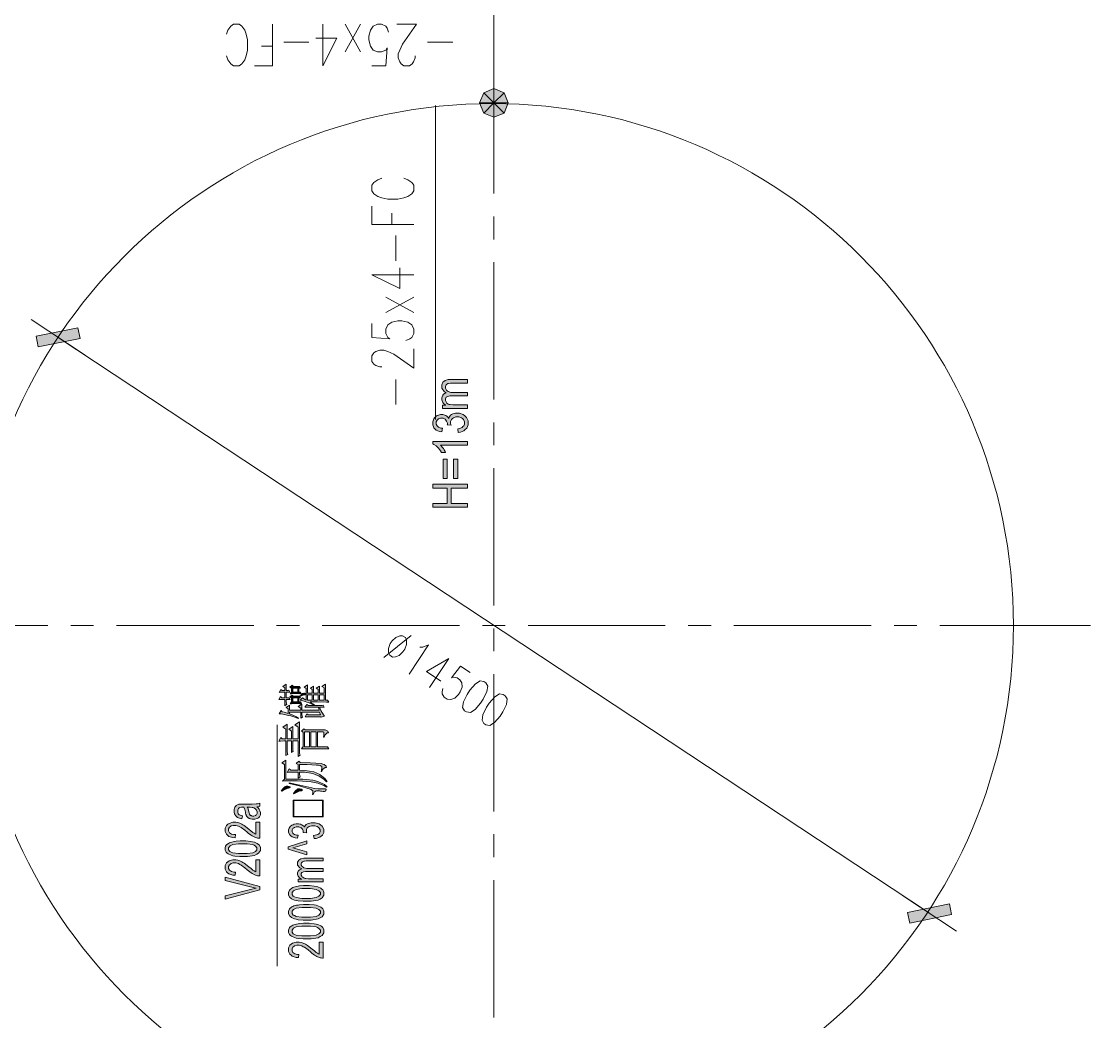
# Model space of a CAD drawing. Header units: millimetres. Extents: x 568 to 3948041, y -25191 to 63890.
# Drawn here: x 3849552 to 3864393, y 17791 to 31666 of the extents above; entities that cross this region are included whole.
import ezdxf

# ---------------------------------------------------------------- set-up
doc = ezdxf.new("R2010")
doc.units = ezdxf.units.MM

msp = doc.modelspace()

# ---------------------------------------------------------------- hatches: boundary and pattern name
h = msp.add_hatch(color=0)
h.dxf.hatch_style = 2
h.paths.add_polyline_path([(3855969, 30677), (3856110, 30736), (3856110, 30536)])
h = msp.add_hatch(color=0)
h.dxf.hatch_style = 2
h.paths.add_polyline_path([(3856110, 30736), (3856251, 30677), (3856110, 30536)])
h = msp.add_hatch(color=0)
h.dxf.hatch_style = 2
h.paths.add_polyline_path([(3855910, 30536), (3855969, 30677), (3856110, 30536)])
h = msp.add_hatch(color=0)
h.dxf.hatch_style = 2
h.paths.add_polyline_path([(3856251, 30677), (3856310, 30536), (3856110, 30536)])
h = msp.add_hatch(color=0)
h.dxf.hatch_style = 2
h.paths.add_polyline_path([(3855969, 30394), (3855910, 30536), (3856110, 30536)])
h = msp.add_hatch(color=0)
h.dxf.hatch_style = 2
h.paths.add_polyline_path([(3856110, 30336), (3855969, 30394), (3856110, 30536)])
h = msp.add_hatch(color=0)
h.dxf.hatch_style = 2
h.paths.add_polyline_path([(3856310, 30536), (3856251, 30394), (3856110, 30536)])
h = msp.add_hatch(color=0)
h.dxf.hatch_style = 2
h.paths.add_polyline_path([(3856251, 30394), (3856110, 30336), (3856110, 30536)])
h = msp.add_hatch(color=0)
h.dxf.hatch_style = 2
h.paths.add_polyline_path([(3850338, 27416), (3850369, 27269), (3849787, 27150), (3849756, 27297)])
h = msp.add_hatch(color=0)
h.dxf.hatch_style = 2
h.paths.add_polyline_path([(3855744, 26295), (3855396, 26295), (3855396, 26340), (3855445, 26340), (3855432, 26347), (3855412, 26365), (3855404, 26377), (3855396, 26388), (3855388, 26415), (3855388, 26429), (3855388, 26446), (3855396, 26473), (3855404, 26483), (3855413, 26494), (3855435, 26508), (3855449, 26513), (3855419, 26530), (3855388, 26576), (3855388, 26604), (3855388, 26626), (3855403, 26660), (3855417, 26672), (3855432, 26684), (3855476, 26696), (3855505, 26696), (3855744, 26696), (3855744, 26646), (3855524, 26646), (3855507, 26646), (3855482, 26643), (3855473, 26641), (3855466, 26638), (3855454, 26629), (3855448, 26623), (3855444, 26617), (3855439, 26602), (3855439, 26593), (3855439, 26577), (3855451, 26552), (3855464, 26541), (3855476, 26531), (3855515, 26520), (3855542, 26520), (3855744, 26520), (3855744, 26470), (3855518, 26470), (3855499, 26470), (3855469, 26464), (3855459, 26458), (3855449, 26452), (3855439, 26432), (3855439, 26419), (3855439, 26408), (3855446, 26388), (3855452, 26379), (3855459, 26370), (3855478, 26357), (3855491, 26353), (3855503, 26350), (3855540, 26345), (3855563, 26345), (3855744, 26345)])
h = msp.add_hatch(color=0)
h.dxf.hatch_style = 2
h.paths.add_polyline_path([(3855617, 25965), (3855609, 26015), (3855634, 26020), (3855670, 26034), (3855681, 26045), (3855692, 26055), (3855703, 26080), (3855703, 26095), (3855703, 26112), (3855688, 26143), (3855674, 26155), (3855660, 26167), (3855625, 26179), (3855603, 26179), (3855583, 26179), (3855549, 26168), (3855536, 26157), (3855523, 26145), (3855510, 26116), (3855510, 26100), (3855510, 26092), (3855513, 26074), (3855517, 26064), (3855464, 26069), (3855465, 26072), (3855465, 26076), (3855465, 26093), (3855455, 26122), (3855445, 26135), (3855436, 26147), (3855406, 26160), (3855385, 26160), (3855369, 26160), (3855343, 26151), (3855332, 26142), (3855321, 26133), (3855311, 26109), (3855311, 26093), (3855311, 26079), (3855321, 26055), (3855332, 26045), (3855343, 26036), (3855375, 26023), (3855397, 26021), (3855386, 25970), (3855356, 25975), (3855311, 25995), (3855295, 26011), (3855278, 26028), (3855262, 26068), (3855262, 26093), (3855262, 26109), (3855271, 26140), (3855279, 26154), (3855287, 26168), (3855310, 26190), (3855325, 26197), (3855340, 26204), (3855370, 26212), (3855387, 26212), (3855402, 26212), (3855430, 26205), (3855443, 26198), (3855456, 26191), (3855476, 26169), (3855483, 26156), (3855489, 26174), (3855509, 26202), (3855524, 26212), (3855540, 26222), (3855578, 26232), (3855602, 26232), (3855633, 26232), (3855686, 26213), (3855708, 26193), (3855730, 26173), (3855752, 26125), (3855752, 26095), (3855752, 26068), (3855733, 26024), (3855714, 26005), (3855695, 25988), (3855647, 25967)])
h = msp.add_hatch(color=0)
h.dxf.hatch_style = 2
h.paths.add_polyline_path([(3855744, 25837), (3855744, 25787), (3855369, 25787), (3855378, 25777), (3855399, 25754), (3855409, 25739), (3855419, 25724), (3855435, 25698), (3855439, 25686), (3855382, 25686), (3855371, 25708), (3855343, 25744), (3855326, 25760), (3855310, 25776), (3855277, 25798), (3855262, 25804), (3855262, 25837)])
h = msp.add_hatch(color=0)
h.dxf.hatch_style = 2
h.paths.add_polyline_path([(3855462, 25593), (3855462, 25324), (3855407, 25324), (3855407, 25593)])
h = msp.add_hatch(color=0)
h.dxf.hatch_style = 2
h.paths.add_polyline_path([(3855608, 25593), (3855608, 25324), (3855552, 25324), (3855552, 25593)])
h = msp.add_hatch(color=0)
h.dxf.hatch_style = 2
h.paths.add_polyline_path([(3855744, 24927), (3855264, 24927), (3855264, 24980), (3855461, 24980), (3855461, 25192), (3855264, 25192), (3855264, 25246), (3855744, 25246), (3855744, 25192), (3855518, 25192), (3855518, 24980), (3855744, 24980)])
h = msp.add_hatch(color=0)
h.dxf.hatch_style = 2
h.paths.add_polyline_path([(3853209, 22360), (3853184, 22360), (3853144, 22359), (3853128, 22358), (3853154, 22399), (3853174, 22384), (3853209, 22384), (3853209, 22421), (3853181, 22441), (3853227, 22473), (3853227, 22384), (3853234, 22384), (3853253, 22385), (3853265, 22387), (3853280, 22360), (3853227, 22360), (3853227, 22284), (3853265, 22284), (3853282, 22257), (3853265, 22258), (3853237, 22259), (3853227, 22259), (3853227, 22241), (3853227, 22228), (3853231, 22203), (3853236, 22192), (3853209, 22173), (3853209, 22259), (3853181, 22259), (3853138, 22258), (3853125, 22257), (3853148, 22299), (3853168, 22284), (3853209, 22284)])
h = msp.add_hatch(color=0)
h.paths.add_polyline_path([(3853435, 22337), (3853416, 22338), (3853378, 22340), (3853359, 22340), (3853340, 22340), (3853301, 22338), (3853282, 22337), (3853303, 22362), (3853303, 22417), (3853280, 22431), (3853312, 22456), (3853329, 22440), (3853360, 22440), (3853400, 22441), (3853408, 22441), (3853426, 22417), (3853405, 22417), (3853405, 22362), (3853423, 22362)])
h.paths.add_polyline_path([(3853320, 22362), (3853388, 22362), (3853388, 22417), (3853320, 22417)])
h = msp.add_hatch(color=0)
h.paths.add_polyline_path([(3853560, 22225), (3853576, 22214), (3853606, 22194), (3853619, 22184), (3853611, 22179), (3853587, 22193), (3853539, 22215), (3853516, 22223), (3853491, 22232), (3853445, 22246), (3853423, 22251), (3853456, 22284), (3853462, 22278), (3853474, 22268), (3853481, 22264), (3853487, 22261), (3853500, 22254), (3853505, 22251), (3853505, 22411), (3853476, 22431), (3853522, 22462), (3853522, 22347), (3853589, 22347), (3853589, 22399), (3853563, 22417), (3853607, 22446), (3853607, 22347), (3853671, 22347), (3853671, 22399), (3853645, 22417), (3853690, 22446), (3853690, 22347), (3853753, 22347), (3853753, 22419), (3853724, 22440), (3853772, 22470), (3853772, 22249), (3853800, 22249), (3853818, 22223), (3853787, 22223), (3853658, 22225)])
h.paths.add_polyline_path([(3853522, 22249), (3853589, 22249), (3853589, 22323), (3853522, 22323)])
h.paths.add_polyline_path([(3853607, 22249), (3853671, 22249), (3853671, 22323), (3853607, 22323)])
h.paths.add_polyline_path([(3853690, 22249), (3853753, 22249), (3853753, 22323), (3853690, 22323)])
h = msp.add_hatch(color=0)
h.paths.add_polyline_path([(3853438, 22200), (3853418, 22201), (3853378, 22202), (3853359, 22202), (3853340, 22202), (3853301, 22201), (3853282, 22200), (3853303, 22225), (3853303, 22280), (3853280, 22296), (3853312, 22319), (3853326, 22305), (3853359, 22305), (3853401, 22305), (3853411, 22306), (3853426, 22282), (3853405, 22282), (3853405, 22225), (3853429, 22225)])
h.paths.add_polyline_path([(3853320, 22225), (3853388, 22225), (3853388, 22282), (3853320, 22282)])
h = msp.add_hatch(color=0)
h.dxf.hatch_style = 2
h.paths.add_polyline_path([(3853423, 22308), (3853434, 22321), (3853449, 22337), (3853456, 22340), (3853461, 22344), (3853473, 22347), (3853479, 22346), (3853484, 22346), (3853494, 22343), (3853497, 22340), (3853500, 22338), (3853502, 22333), (3853502, 22328), (3853490, 22324), (3853479, 22323), (3853464, 22320), (3853438, 22311), (3853426, 22305)])
h = msp.add_hatch(color=0)
h.dxf.hatch_style = 2
h.paths.add_polyline_path([(3853674, 22151), (3853487, 22151), (3853513, 22190), (3853537, 22175), (3853560, 22175), (3853616, 22175), (3853649, 22175), (3853680, 22175), (3853726, 22176), (3853739, 22178), (3853756, 22151), (3853689, 22151), (3853709, 22105), (3853745, 22045), (3853759, 22030), (3853715, 22014), (3853709, 22017), (3853693, 22020), (3853683, 22020), (3853613, 22020), (3853516, 22019), (3853490, 22018), (3853516, 22061), (3853534, 22046), (3853704, 22046), (3853692, 22085), (3853446, 22085), (3853446, 22065), (3853446, 22052), (3853451, 22027), (3853455, 22016), (3853429, 21998), (3853429, 22085), (3853274, 22085), (3853274, 22058), (3853309, 22046), (3853372, 22018), (3853400, 22001), (3853394, 21995), (3853361, 22010), (3853292, 22032), (3853258, 22039), (3853224, 22047), (3853158, 22058), (3853128, 22061), (3853160, 22106), (3853174, 22090), (3853198, 22082), (3853239, 22069), (3853256, 22063), (3853256, 22128), (3853228, 22149), (3853274, 22179), (3853274, 22110), (3853429, 22110), (3853429, 22139), (3853396, 22161), (3853446, 22194), (3853446, 22110), (3853687, 22110)])
h = msp.add_hatch(color=0)
h.dxf.hatch_style = 2
h.paths.add_polyline_path([(3853125, 21682), (3853154, 21731), (3853174, 21713), (3853225, 21713), (3853225, 21846), (3853181, 21877), (3853242, 21918), (3853242, 21713), (3853301, 21713), (3853301, 21821), (3853265, 21848), (3853318, 21883), (3853318, 21713), (3853394, 21713), (3853394, 21877), (3853350, 21907), (3853411, 21948), (3853411, 21535), (3853411, 21521), (3853416, 21497), (3853420, 21486), (3853394, 21467), (3853394, 21684), (3853318, 21684), (3853318, 21592), (3853318, 21579), (3853322, 21554), (3853326, 21543), (3853301, 21524), (3853301, 21684), (3853242, 21684), (3853242, 21547), (3853242, 21533), (3853247, 21509), (3853250, 21498), (3853225, 21480), (3853225, 21684), (3853198, 21684), (3853149, 21683)])
h = msp.add_hatch(color=0)
h.paths.add_polyline_path([(3853441, 21574), (3853465, 21609), (3853465, 21807), (3853438, 21821), (3853473, 21854), (3853490, 21840), (3853739, 21840), (3853769, 21840), (3853807, 21818), (3853816, 21795), (3853795, 21795), (3853766, 21765), (3853757, 21736), (3853745, 21736), (3853748, 21765), (3853750, 21799), (3853750, 21803), (3853749, 21807), (3853739, 21811), (3853731, 21811), (3853663, 21811), (3853663, 21604), (3853800, 21604), (3853821, 21574), (3853789, 21574), (3853693, 21576), (3853630, 21576), (3853566, 21576), (3853471, 21574)])
h.paths.add_polyline_path([(3853569, 21604), (3853645, 21604), (3853645, 21811), (3853569, 21811)])
h.paths.add_polyline_path([(3853482, 21604), (3853552, 21604), (3853552, 21811), (3853482, 21811)])
h = msp.add_hatch(color=0)
h.dxf.hatch_style = 2
h.paths.add_polyline_path([(3853177, 21127), (3853204, 21156), (3853204, 21355), (3853166, 21382), (3853222, 21416), (3853222, 21156), (3853294, 21156), (3853415, 21154), (3853461, 21153), (3853508, 21151), (3853596, 21140), (3853636, 21129), (3853677, 21119), (3853758, 21079), (3853797, 21049), (3853789, 21043), (3853751, 21067), (3853667, 21100), (3853620, 21109), (3853575, 21118), (3853453, 21128), (3853378, 21129), (3853303, 21129), (3853203, 21129)])
h = msp.add_hatch(color=0)
h.dxf.hatch_style = 2
h.paths.add_polyline_path([(3853394, 21168), (3853394, 21250), (3853335, 21251), (3853260, 21250), (3853242, 21248), (3853271, 21295), (3853291, 21279), (3853394, 21277), (3853394, 21355), (3853364, 21369), (3853402, 21402), (3853420, 21385), (3853559, 21382), (3853717, 21372), (3853736, 21364), (3853755, 21356), (3853781, 21332), (3853789, 21315), (3853767, 21315), (3853734, 21286), (3853724, 21258), (3853713, 21258), (3853717, 21280), (3853722, 21311), (3853723, 21321), (3853724, 21331), (3853699, 21344), (3853675, 21347), (3853650, 21350), (3853518, 21356), (3853411, 21359), (3853411, 21277), (3853490, 21276), (3853611, 21255), (3853653, 21236), (3853694, 21217), (3853767, 21159), (3853797, 21121), (3853789, 21117), (3853755, 21150), (3853680, 21199), (3853639, 21215), (3853598, 21232), (3853484, 21249), (3853411, 21250), (3853411, 21236), (3853411, 21223), (3853416, 21198), (3853420, 21187)])
h = msp.add_hatch(color=0)
h.dxf.hatch_style = 2
h.paths.add_polyline_path([(3853271, 21103), (3853416, 21070), (3853582, 21034), (3853603, 21029), (3853624, 21025), (3853672, 21021), (3853698, 21021), (3853724, 21021), (3853759, 21021), (3853767, 21020), (3853775, 21019), (3853783, 21015), (3853783, 21011), (3853783, 21008), (3853779, 20999), (3853775, 20993), (3853772, 20988), (3853758, 20982), (3853748, 20982), (3853739, 20982), (3853717, 20985), (3853704, 20988), (3853690, 20991), (3853668, 20994), (3853660, 20994), (3853650, 20994), (3853634, 20989), (3853628, 20984), (3853622, 20979), (3853611, 20958), (3853604, 20943), (3853593, 20943), (3853596, 20963), (3853598, 20986), (3853597, 20989), (3853597, 20993), (3853584, 21003), (3853573, 21010), (3853560, 21016), (3853408, 21059), (3853268, 21094)])
h = msp.add_hatch(color=0)
h.dxf.hatch_style = 2
h.paths.add_polyline_path([(3853160, 20993), (3853179, 21019), (3853207, 21049), (3853217, 21052), (3853226, 21055), (3853239, 21058), (3853242, 21058), (3853249, 21058), (3853263, 21054), (3853271, 21050), (3853279, 21047), (3853285, 21043), (3853285, 21038), (3853272, 21032), (3853260, 21029), (3853239, 21024), (3853192, 21003), (3853166, 20988)])
h = msp.add_hatch(color=0)
h.dxf.hatch_style = 2
h.paths.add_polyline_path([(3853329, 20953), (3853353, 20985), (3853390, 21018), (3853404, 21018), (3853418, 21018), (3853438, 21015), (3853444, 21012), (3853449, 21008), (3853456, 21003), (3853456, 20999), (3853441, 20993), (3853426, 20990), (3853407, 20985), (3853362, 20964), (3853335, 20949)])
h = msp.add_hatch(color=0)
h.paths.add_polyline_path([(3852819, 20770), (3852833, 20759), (3852852, 20736), (3852858, 20726), (3852864, 20715), (3852869, 20692), (3852869, 20680), (3852869, 20661), (3852855, 20630), (3852842, 20619), (3852827, 20608), (3852792, 20597), (3852769, 20597), (3852757, 20597), (3852734, 20602), (3852723, 20606), (3852712, 20610), (3852696, 20620), (3852689, 20627), (3852683, 20634), (3852673, 20648), (3852670, 20657), (3852668, 20663), (3852663, 20681), (3852661, 20693), (3852657, 20718), (3852646, 20755), (3852641, 20767), (3852635, 20767), (3852627, 20767), (3852625, 20767), (3852608, 20767), (3852583, 20761), (3852575, 20755), (3852565, 20747), (3852555, 20724), (3852555, 20708), (3852555, 20694), (3852562, 20673), (3852570, 20665), (3852577, 20658), (3852602, 20648), (3852621, 20645), (3852613, 20604), (3852595, 20607), (3852564, 20616), (3852553, 20623), (3852542, 20629), (3852524, 20648), (3852518, 20659), (3852512, 20671), (3852506, 20698), (3852506, 20714), (3852506, 20730), (3852511, 20755), (3852516, 20765), (3852522, 20774), (3852535, 20789), (3852543, 20793), (3852551, 20798), (3852571, 20805), (3852583, 20806), (3852590, 20807), (3852618, 20809), (3852637, 20809), (3852716, 20809), (3852757, 20809), (3852809, 20810), (3852820, 20811), (3852831, 20812), (3852852, 20818), (3852861, 20822), (3852861, 20778), (3852852, 20775), (3852831, 20771)])
h.paths.add_polyline_path([(3852687, 20767), (3852694, 20755), (3852705, 20722), (3852709, 20699), (3852712, 20687), (3852718, 20669), (3852721, 20664), (3852724, 20658), (3852734, 20650), (3852740, 20648), (3852747, 20645), (3852760, 20642), (3852768, 20642), (3852780, 20642), (3852800, 20648), (3852807, 20654), (3852815, 20661), (3852823, 20679), (3852823, 20690), (3852823, 20702), (3852816, 20724), (3852808, 20733), (3852801, 20742), (3852780, 20755), (3852767, 20760), (3852757, 20763), (3852728, 20767), (3852709, 20767)])
h = msp.add_hatch(color=0)
h.paths.add_polyline_path([(3853742, 20629), (3853323, 20629), (3853323, 20864), (3853742, 20864)])
h.paths.add_polyline_path([(3853731, 20637), (3853731, 20857), (3853333, 20857), (3853333, 20637)])
h = msp.add_hatch(color=0)
h.dxf.hatch_style = 2
h.paths.add_polyline_path([(3852805, 20556), (3852861, 20556), (3852861, 20335), (3852851, 20334), (3852830, 20336), (3852820, 20339), (3852804, 20343), (3852773, 20357), (3852757, 20366), (3852741, 20376), (3852705, 20402), (3852684, 20420), (3852652, 20447), (3852602, 20484), (3852583, 20494), (3852564, 20503), (3852529, 20513), (3852512, 20513), (3852494, 20513), (3852465, 20505), (3852453, 20496), (3852441, 20487), (3852428, 20464), (3852428, 20450), (3852428, 20435), (3852441, 20411), (3852454, 20402), (3852467, 20393), (3852502, 20385), (3852525, 20384), (3852519, 20342), (3852485, 20344), (3852433, 20360), (3852415, 20375), (3852397, 20389), (3852380, 20427), (3852380, 20451), (3852380, 20475), (3852399, 20513), (3852418, 20528), (3852437, 20541), (3852485, 20556), (3852513, 20556), (3852527, 20556), (3852556, 20551), (3852570, 20547), (3852583, 20544), (3852613, 20530), (3852628, 20520), (3852643, 20510), (3852686, 20479), (3852712, 20456), (3852735, 20438), (3852765, 20414), (3852773, 20409), (3852781, 20404), (3852797, 20395), (3852805, 20392)])
h = msp.add_hatch(color=0)
h.dxf.hatch_style = 2
h.paths.add_polyline_path([(3853615, 20330), (3853607, 20371), (3853632, 20375), (3853668, 20387), (3853679, 20395), (3853690, 20404), (3853701, 20425), (3853701, 20437), (3853701, 20452), (3853687, 20476), (3853672, 20487), (3853658, 20496), (3853623, 20506), (3853601, 20506), (3853581, 20506), (3853547, 20497), (3853535, 20487), (3853521, 20478), (3853508, 20455), (3853508, 20440), (3853508, 20435), (3853511, 20420), (3853515, 20411), (3853462, 20416), (3853463, 20418), (3853463, 20421), (3853463, 20436), (3853453, 20459), (3853443, 20470), (3853434, 20480), (3853404, 20491), (3853383, 20491), (3853367, 20491), (3853341, 20483), (3853330, 20476), (3853320, 20468), (3853309, 20449), (3853309, 20436), (3853309, 20424), (3853320, 20404), (3853330, 20396), (3853341, 20388), (3853373, 20378), (3853395, 20376), (3853384, 20334), (3853354, 20338), (3853309, 20355), (3853293, 20369), (3853276, 20382), (3853260, 20415), (3853260, 20435), (3853260, 20449), (3853269, 20474), (3853277, 20486), (3853285, 20497), (3853308, 20515), (3853323, 20521), (3853338, 20528), (3853368, 20534), (3853385, 20534), (3853400, 20534), (3853428, 20528), (3853441, 20521), (3853454, 20516), (3853475, 20499), (3853481, 20487), (3853487, 20502), (3853507, 20525), (3853522, 20534), (3853538, 20541), (3853576, 20550), (3853600, 20550), (3853631, 20550), (3853684, 20534), (3853706, 20518), (3853728, 20502), (3853750, 20461), (3853750, 20436), (3853750, 20414), (3853731, 20378), (3853712, 20363), (3853693, 20349), (3853645, 20332)])
h = msp.add_hatch(color=0)
h.paths.add_polyline_path([(3852625, 20079), (3852583, 20079), (3852514, 20085), (3852488, 20091), (3852462, 20098), (3852422, 20116), (3852408, 20127), (3852394, 20139), (3852380, 20170), (3852380, 20188), (3852380, 20202), (3852387, 20225), (3852396, 20236), (3852403, 20246), (3852425, 20262), (3852441, 20269), (3852455, 20276), (3852491, 20286), (3852511, 20290), (3852532, 20294), (3852589, 20297), (3852625, 20297), (3852667, 20297), (3852735, 20291), (3852761, 20285), (3852788, 20279), (3852827, 20262), (3852842, 20249), (3852855, 20237), (3852870, 20207), (3852870, 20188), (3852870, 20164), (3852845, 20126), (3852820, 20112), (3852790, 20095), (3852693, 20079)])
h.paths.add_polyline_path([(3852625, 20121), (3852684, 20121), (3852763, 20131), (3852782, 20141), (3852802, 20150), (3852821, 20174), (3852821, 20188), (3852821, 20202), (3852801, 20226), (3852782, 20236), (3852763, 20246), (3852684, 20256), (3852625, 20256), (3852566, 20256), (3852487, 20246), (3852468, 20236), (3852448, 20227), (3852428, 20202), (3852428, 20188), (3852428, 20174), (3852446, 20151), (3852463, 20142), (3852485, 20132), (3852566, 20121)])
h = msp.add_hatch(color=0)
h.dxf.hatch_style = 2
h.paths.add_polyline_path([(3853516, 20145), (3853516, 20103), (3853254, 20183), (3853254, 20217), (3853516, 20298), (3853516, 20257), (3853322, 20200)])
h = msp.add_hatch(color=0)
h.dxf.hatch_style = 2
h.paths.add_polyline_path([(3853742, 19731), (3853394, 19731), (3853394, 19767), (3853443, 19767), (3853430, 19773), (3853410, 19788), (3853402, 19798), (3853394, 19807), (3853386, 19829), (3853386, 19841), (3853386, 19854), (3853394, 19876), (3853402, 19886), (3853411, 19894), (3853433, 19906), (3853447, 19910), (3853417, 19924), (3853386, 19962), (3853386, 19985), (3853386, 20003), (3853401, 20031), (3853415, 20041), (3853430, 20050), (3853474, 20060), (3853503, 20060), (3853742, 20060), (3853742, 20019), (3853522, 20019), (3853505, 20019), (3853480, 20017), (3853471, 20015), (3853464, 20013), (3853452, 20006), (3853446, 20000), (3853442, 19995), (3853437, 19983), (3853437, 19976), (3853437, 19963), (3853449, 19942), (3853462, 19933), (3853474, 19924), (3853513, 19916), (3853540, 19916), (3853742, 19916), (3853742, 19875), (3853516, 19875), (3853497, 19875), (3853467, 19870), (3853457, 19865), (3853447, 19860), (3853437, 19843), (3853437, 19832), (3853437, 19823), (3853444, 19807), (3853450, 19800), (3853457, 19792), (3853476, 19781), (3853489, 19778), (3853501, 19775), (3853538, 19772), (3853561, 19772), (3853742, 19772)])
h = msp.add_hatch(color=0)
h.dxf.hatch_style = 2
h.paths.add_polyline_path([(3852805, 20034), (3852861, 20034), (3852861, 19813), (3852851, 19813), (3852830, 19815), (3852820, 19818), (3852804, 19822), (3852773, 19835), (3852757, 19845), (3852741, 19854), (3852705, 19881), (3852684, 19898), (3852652, 19926), (3852602, 19963), (3852583, 19972), (3852564, 19982), (3852529, 19992), (3852512, 19992), (3852494, 19992), (3852465, 19983), (3852453, 19974), (3852441, 19965), (3852428, 19943), (3852428, 19929), (3852428, 19914), (3852441, 19890), (3852454, 19881), (3852467, 19872), (3852502, 19863), (3852525, 19863), (3852519, 19820), (3852485, 19822), (3852433, 19839), (3852415, 19854), (3852397, 19867), (3852380, 19905), (3852380, 19930), (3852380, 19954), (3852399, 19992), (3852418, 20006), (3852437, 20020), (3852485, 20034), (3852513, 20034), (3852527, 20034), (3852556, 20030), (3852570, 20026), (3852583, 20022), (3852613, 20008), (3852628, 19999), (3852643, 19989), (3852686, 19957), (3852712, 19935), (3852735, 19917), (3852765, 19893), (3852773, 19888), (3852781, 19883), (3852797, 19873), (3852805, 19870)])
h = msp.add_hatch(color=0)
h.dxf.hatch_style = 2
h.paths.add_polyline_path([(3852861, 19618), (3852382, 19488), (3852382, 19536), (3852731, 19623), (3852751, 19629), (3852791, 19637), (3852809, 19641), (3852789, 19645), (3852750, 19654), (3852731, 19659), (3852382, 19750), (3852382, 19795), (3852861, 19664)])
h = msp.add_hatch(color=0)
h.paths.add_polyline_path([(3853506, 19459), (3853463, 19459), (3853394, 19465), (3853368, 19471), (3853342, 19477), (3853302, 19495), (3853288, 19507), (3853274, 19519), (3853260, 19550), (3853260, 19568), (3853260, 19581), (3853268, 19605), (3853275, 19615), (3853284, 19625), (3853306, 19642), (3853320, 19649), (3853335, 19655), (3853371, 19666), (3853392, 19670), (3853413, 19674), (3853470, 19677), (3853506, 19677), (3853547, 19677), (3853616, 19671), (3853642, 19665), (3853668, 19659), (3853708, 19641), (3853722, 19629), (3853736, 19617), (3853750, 19586), (3853750, 19568), (3853750, 19544), (3853725, 19506), (3853701, 19491), (3853671, 19475), (3853573, 19459)])
h.paths.add_polyline_path([(3853506, 19500), (3853564, 19500), (3853643, 19510), (3853663, 19520), (3853682, 19530), (3853702, 19554), (3853702, 19568), (3853702, 19582), (3853682, 19606), (3853662, 19615), (3853643, 19625), (3853564, 19635), (3853506, 19635), (3853446, 19635), (3853367, 19625), (3853348, 19615), (3853329, 19606), (3853309, 19582), (3853309, 19567), (3853309, 19553), (3853326, 19530), (3853343, 19522), (3853365, 19511), (3853446, 19500)])
h = msp.add_hatch(color=0)
h.paths.add_polyline_path([(3853506, 19198), (3853463, 19198), (3853394, 19204), (3853368, 19210), (3853342, 19216), (3853302, 19234), (3853288, 19247), (3853274, 19258), (3853260, 19288), (3853260, 19307), (3853260, 19320), (3853268, 19344), (3853275, 19354), (3853284, 19364), (3853306, 19382), (3853320, 19388), (3853335, 19395), (3853371, 19405), (3853392, 19408), (3853413, 19412), (3853470, 19416), (3853506, 19416), (3853547, 19416), (3853616, 19410), (3853642, 19404), (3853668, 19398), (3853708, 19380), (3853722, 19368), (3853736, 19356), (3853750, 19326), (3853750, 19307), (3853750, 19283), (3853725, 19244), (3853701, 19231), (3853671, 19214), (3853573, 19198)])
h.paths.add_polyline_path([(3853506, 19240), (3853564, 19240), (3853643, 19250), (3853663, 19260), (3853682, 19269), (3853702, 19293), (3853702, 19307), (3853702, 19321), (3853682, 19345), (3853662, 19354), (3853643, 19364), (3853564, 19374), (3853506, 19374), (3853446, 19374), (3853367, 19364), (3853348, 19354), (3853329, 19345), (3853309, 19321), (3853309, 19307), (3853309, 19292), (3853326, 19269), (3853343, 19261), (3853365, 19250), (3853446, 19240)])
h = msp.add_hatch(color=0)
h.dxf.hatch_style = 2
h.paths.add_polyline_path([(3861882, 19158), (3861852, 19305), (3862434, 19424), (3862463, 19277)])
h = msp.add_hatch(color=0)
h.paths.add_polyline_path([(3853506, 18937), (3853463, 18937), (3853394, 18943), (3853368, 18950), (3853342, 18956), (3853302, 18974), (3853288, 18985), (3853274, 18997), (3853260, 19028), (3853260, 19046), (3853260, 19060), (3853268, 19083), (3853275, 19094), (3853284, 19104), (3853306, 19120), (3853320, 19127), (3853335, 19134), (3853371, 19144), (3853392, 19148), (3853413, 19152), (3853470, 19155), (3853506, 19155), (3853547, 19155), (3853616, 19149), (3853642, 19143), (3853668, 19137), (3853708, 19120), (3853722, 19108), (3853736, 19095), (3853750, 19065), (3853750, 19046), (3853750, 19022), (3853725, 18984), (3853701, 18970), (3853671, 18953), (3853573, 18937)])
h.paths.add_polyline_path([(3853506, 18979), (3853564, 18979), (3853643, 18989), (3853663, 18999), (3853682, 19008), (3853702, 19032), (3853702, 19046), (3853702, 19060), (3853682, 19084), (3853662, 19094), (3853643, 19104), (3853564, 19114), (3853506, 19114), (3853446, 19114), (3853367, 19104), (3853348, 19094), (3853329, 19085), (3853309, 19060), (3853309, 19046), (3853309, 19032), (3853326, 19009), (3853343, 19000), (3853365, 18990), (3853446, 18979)])
h = msp.add_hatch(color=0)
h.dxf.hatch_style = 2
h.paths.add_polyline_path([(3853685, 18893), (3853742, 18893), (3853742, 18671), (3853731, 18671), (3853711, 18673), (3853701, 18676), (3853685, 18680), (3853653, 18694), (3853637, 18703), (3853622, 18713), (3853585, 18739), (3853565, 18757), (3853532, 18784), (3853481, 18821), (3853463, 18830), (3853444, 18840), (3853408, 18850), (3853392, 18850), (3853374, 18850), (3853345, 18841), (3853333, 18833), (3853321, 18823), (3853309, 18801), (3853309, 18787), (3853309, 18772), (3853322, 18748), (3853335, 18739), (3853348, 18730), (3853383, 18721), (3853405, 18721), (3853399, 18678), (3853365, 18681), (3853313, 18697), (3853296, 18712), (3853278, 18725), (3853260, 18763), (3853260, 18788), (3853260, 18812), (3853279, 18850), (3853298, 18864), (3853317, 18878), (3853365, 18893), (3853393, 18893), (3853408, 18893), (3853436, 18888), (3853450, 18884), (3853464, 18880), (3853494, 18866), (3853509, 18857), (3853524, 18847), (3853566, 18815), (3853593, 18793), (3853615, 18775), (3853645, 18750), (3853653, 18746), (3853661, 18741), (3853677, 18731), (3853685, 18728)])

# ---------------------------------------------------------------- linework, layer by layer
at = {"color": 0, "lineweight": 0}
for points in [[(3856110, 30536), (3856110, 33591)], [(3852400, 31186), (3852419, 31131), (3852458, 31075), (3852497, 31048), (3852574, 31048), (3852613, 31075), (3852652, 31131), (3852671, 31186), (3852690, 31269), (3852690, 31408), (3852671, 31491), (3852652, 31546), (3852613, 31602), (3852574, 31629), (3852497, 31629), (3852458, 31602), (3852419, 31546), (3852400, 31491)], [(3853040, 31629), (3853040, 31048), (3852788, 31048)], [(3853737, 31048), (3853737, 31629)], [(3854261, 31629), (3854047, 31242)], [(3854047, 31629), (3854261, 31242)], [(3854416, 31048), (3854610, 31048), (3854629, 31297), (3854610, 31269), (3854551, 31242), (3854493, 31242), (3854435, 31269), (3854396, 31324), (3854377, 31408), (3854377, 31463), (3854396, 31546), (3854435, 31602), (3854493, 31629), (3854551, 31629), (3854610, 31602), (3854629, 31574), (3854648, 31518)], [(3855017, 31186), (3855017, 31159), (3854997, 31103), (3854978, 31075), (3854939, 31048), (3854861, 31048), (3854822, 31075), (3854803, 31103), (3854784, 31159), (3854784, 31214), (3854803, 31269), (3854842, 31352), (3855036, 31629), (3854765, 31629)], [(3856110, 29277), (3856110, 31570)], [(3853040, 31324), (3852885, 31324)], [(3853544, 31380), (3853195, 31380)], [(3853737, 31048), (3853931, 31435), (3853640, 31435)], [(3855540, 31380), (3855191, 31380)], [(3855299, 26145), (3855299, 30499)], [(3854554, 29490), (3854499, 29470), (3854444, 29431), (3854416, 29392), (3854416, 29315), (3854444, 29276), (3854499, 29237), (3854554, 29218), (3854638, 29199), (3854776, 29199), (3854859, 29218), (3854914, 29237), (3854970, 29276), (3854998, 29315), (3854998, 29392), (3854970, 29431), (3854914, 29470), (3854859, 29490)], [(3854998, 28850), (3854416, 28850), (3854416, 29102)], [(3854693, 28850), (3854693, 29005)], [(3856110, 28642), (3856110, 28959)], [(3854749, 28346), (3854749, 28695)], [(3854416, 28152), (3854803, 27959), (3854803, 28249)], [(3856110, 26420), (3856110, 28325)], [(3854416, 28152), (3854998, 28152)], [(3854998, 27629), (3854610, 27842)], [(3854998, 27842), (3854610, 27629)], [(3850438, 27035), (3849687, 27531)], [(3854416, 27474), (3854416, 27280), (3854665, 27260), (3854638, 27280), (3854610, 27338), (3854610, 27396), (3854638, 27455), (3854693, 27494), (3854776, 27513), (3854831, 27513), (3854914, 27494), (3854970, 27455), (3854998, 27396), (3854998, 27338), (3854970, 27280), (3854942, 27260), (3854887, 27241)], [(3862155, 19293), (3850065, 27282)], [(3854554, 26873), (3854527, 26873), (3854471, 26893), (3854444, 26912), (3854416, 26950), (3854416, 27028), (3854444, 27067), (3854471, 27086), (3854527, 27105), (3854582, 27105), (3854638, 27086), (3854721, 27048), (3854998, 26854), (3854998, 27125)], [(3854749, 26350), (3854749, 26699)], [(3856110, 25785), (3856110, 26103)], [(3856110, 23564), (3856110, 25468)], [(3847827, 23287), (3849920, 23287)], [(3850237, 23287), (3850555, 23287)], [(3850872, 23287), (3852777, 23287)], [(3853095, 23287), (3853412, 23287)], [(3853729, 23287), (3855634, 23287)], [(3855951, 23287), (3856269, 23287)], [(3856110, 22928), (3856110, 23246)], [(3856586, 23287), (3858490, 23287)], [(3858808, 23287), (3859126, 23287)], [(3859443, 23287), (3861348, 23287)], [(3861665, 23287), (3861982, 23287)], [(3862300, 23287), (3864393, 23287)], [(3854961, 23148), (3854585, 22843)], [(3855084, 22983), (3855125, 22985), (3855203, 23016), (3854936, 22612)], [(3855486, 22829), (3855173, 22648), (3855375, 22515)], [(3855486, 22829), (3855219, 22425)], [(3855783, 22633), (3855647, 22722), (3855520, 22558), (3855546, 22568), (3855599, 22561), (3855640, 22534), (3855667, 22488), (3855669, 22431), (3855644, 22365), (3855619, 22327), (3855567, 22277), (3855514, 22257), (3855461, 22264), (3855421, 22291), (3855394, 22337), (3855393, 22365), (3855404, 22412)], [(3856110, 20706), (3856110, 22611)], [(3853104, 18559), (3853104, 21909)], [(3856110, 20072), (3856110, 20389)], [(3856110, 17849), (3856110, 19754)], [(3861782, 19539), (3862533, 19043)]]:
    msp.add_lwpolyline(points, dxfattribs=at)
for points in [[(3855969, 30677), (3856110, 30736), (3856110, 30536)], [(3856110, 30736), (3856251, 30677), (3856110, 30536)], [(3855910, 30536), (3855969, 30677), (3856110, 30536)], [(3856251, 30677), (3856310, 30536), (3856110, 30536)], [(3855969, 30394), (3855910, 30536), (3856110, 30536)], [(3856110, 30336), (3855969, 30394), (3856110, 30536)], [(3856310, 30536), (3856251, 30394), (3856110, 30536)], [(3856251, 30394), (3856110, 30336), (3856110, 30536)], [(3850338, 27416), (3850369, 27269), (3849787, 27150), (3849756, 27297)], [(3855744, 26295), (3855396, 26295), (3855396, 26340), (3855445, 26340), (3855432, 26347), (3855412, 26365), (3855404, 26377), (3855396, 26388), (3855388, 26415), (3855388, 26429), (3855388, 26446), (3855396, 26473), (3855404, 26483), (3855413, 26494), (3855435, 26508), (3855449, 26513), (3855419, 26530), (3855388, 26576), (3855388, 26604), (3855388, 26626), (3855403, 26660), (3855417, 26672), (3855432, 26684), (3855476, 26696), (3855505, 26696), (3855744, 26696), (3855744, 26646), (3855524, 26646), (3855507, 26646), (3855482, 26643), (3855473, 26641), (3855466, 26638), (3855454, 26629), (3855448, 26623), (3855444, 26617), (3855439, 26602), (3855439, 26593), (3855439, 26577), (3855451, 26552), (3855464, 26541), (3855476, 26531), (3855515, 26520), (3855542, 26520), (3855744, 26520), (3855744, 26470), (3855518, 26470), (3855499, 26470), (3855469, 26464), (3855459, 26458), (3855449, 26452), (3855439, 26432), (3855439, 26419), (3855439, 26408), (3855446, 26388), (3855452, 26379), (3855459, 26370), (3855478, 26357), (3855491, 26353), (3855503, 26350), (3855540, 26345), (3855563, 26345), (3855744, 26345)], [(3855617, 25965), (3855609, 26015), (3855634, 26020), (3855670, 26034), (3855681, 26045), (3855692, 26055), (3855703, 26080), (3855703, 26095), (3855703, 26112), (3855688, 26143), (3855674, 26155), (3855660, 26167), (3855625, 26179), (3855603, 26179), (3855583, 26179), (3855549, 26168), (3855536, 26157), (3855523, 26145), (3855510, 26116), (3855510, 26100), (3855510, 26092), (3855513, 26074), (3855517, 26064), (3855464, 26069), (3855465, 26072), (3855465, 26076), (3855465, 26093), (3855455, 26122), (3855445, 26135), (3855436, 26147), (3855406, 26160), (3855385, 26160), (3855369, 26160), (3855343, 26151), (3855332, 26142), (3855321, 26133), (3855311, 26109), (3855311, 26093), (3855311, 26079), (3855321, 26055), (3855332, 26045), (3855343, 26036), (3855375, 26023), (3855397, 26021), (3855386, 25970), (3855356, 25975), (3855311, 25995), (3855295, 26011), (3855278, 26028), (3855262, 26068), (3855262, 26093), (3855262, 26109), (3855271, 26140), (3855279, 26154), (3855287, 26168), (3855310, 26190), (3855325, 26197), (3855340, 26204), (3855370, 26212), (3855387, 26212), (3855402, 26212), (3855430, 26205), (3855443, 26198), (3855456, 26191), (3855476, 26169), (3855483, 26156), (3855489, 26174), (3855509, 26202), (3855524, 26212), (3855540, 26222), (3855578, 26232), (3855602, 26232), (3855633, 26232), (3855686, 26213), (3855708, 26193), (3855730, 26173), (3855752, 26125), (3855752, 26095), (3855752, 26068), (3855733, 26024), (3855714, 26005), (3855695, 25988), (3855647, 25967)], [(3855744, 25837), (3855744, 25787), (3855369, 25787), (3855378, 25777), (3855399, 25754), (3855409, 25739), (3855419, 25724), (3855435, 25698), (3855439, 25686), (3855382, 25686), (3855371, 25708), (3855343, 25744), (3855326, 25760), (3855310, 25776), (3855277, 25798), (3855262, 25804), (3855262, 25837)], [(3855462, 25593), (3855462, 25324), (3855407, 25324), (3855407, 25593)], [(3855608, 25593), (3855608, 25324), (3855552, 25324), (3855552, 25593)], [(3855744, 24927), (3855264, 24927), (3855264, 24980), (3855461, 24980), (3855461, 25192), (3855264, 25192), (3855264, 25246), (3855744, 25246), (3855744, 25192), (3855518, 25192), (3855518, 24980), (3855744, 24980)], [(3854842, 23143), (3854803, 23142), (3854750, 23121), (3854698, 23073), (3854673, 23034), (3854648, 22967), (3854650, 22911), (3854664, 22874), (3854705, 22847), (3854744, 22849), (3854796, 22869), (3854848, 22918), (3854874, 22956), (3854898, 23023), (3854897, 23080), (3854882, 23117)], [(3853209, 22360), (3853184, 22360), (3853144, 22359), (3853128, 22358), (3853154, 22399), (3853174, 22384), (3853209, 22384), (3853209, 22421), (3853181, 22441), (3853227, 22473), (3853227, 22384), (3853234, 22384), (3853253, 22385), (3853265, 22387), (3853280, 22360), (3853227, 22360), (3853227, 22284), (3853265, 22284), (3853282, 22257), (3853265, 22258), (3853237, 22259), (3853227, 22259), (3853227, 22241), (3853227, 22228), (3853231, 22203), (3853236, 22192), (3853209, 22173), (3853209, 22259), (3853181, 22259), (3853138, 22258), (3853125, 22257), (3853148, 22299), (3853168, 22284), (3853209, 22284)], [(3853435, 22337), (3853416, 22338), (3853378, 22340), (3853359, 22340), (3853340, 22340), (3853301, 22338), (3853282, 22337), (3853303, 22362), (3853303, 22417), (3853280, 22431), (3853312, 22456), (3853329, 22440), (3853360, 22440), (3853400, 22441), (3853408, 22441), (3853426, 22417), (3853405, 22417), (3853405, 22362), (3853423, 22362)], [(3853320, 22362), (3853388, 22362), (3853388, 22417), (3853320, 22417)], [(3853560, 22225), (3853576, 22214), (3853606, 22194), (3853619, 22184), (3853611, 22179), (3853587, 22193), (3853539, 22215), (3853516, 22223), (3853491, 22232), (3853445, 22246), (3853423, 22251), (3853456, 22284), (3853462, 22278), (3853474, 22268), (3853481, 22264), (3853487, 22261), (3853500, 22254), (3853505, 22251), (3853505, 22411), (3853476, 22431), (3853522, 22462), (3853522, 22347), (3853589, 22347), (3853589, 22399), (3853563, 22417), (3853607, 22446), (3853607, 22347), (3853671, 22347), (3853671, 22399), (3853645, 22417), (3853690, 22446), (3853690, 22347), (3853753, 22347), (3853753, 22419), (3853724, 22440), (3853772, 22470), (3853772, 22249), (3853800, 22249), (3853818, 22223), (3853787, 22223), (3853658, 22225)], [(3855971, 22508), (3855918, 22516), (3855853, 22476), (3855776, 22388), (3855738, 22330), (3855688, 22226), (3855676, 22150), (3855704, 22104), (3855731, 22087), (3855784, 22079), (3855850, 22118), (3855926, 22206), (3855964, 22264), (3856014, 22369), (3856026, 22444), (3855998, 22491)], [(3853438, 22200), (3853418, 22201), (3853378, 22202), (3853359, 22202), (3853340, 22202), (3853301, 22201), (3853282, 22200), (3853303, 22225), (3853303, 22280), (3853280, 22296), (3853312, 22319), (3853326, 22305), (3853359, 22305), (3853401, 22305), (3853411, 22306), (3853426, 22282), (3853405, 22282), (3853405, 22225), (3853429, 22225)], [(3853320, 22225), (3853388, 22225), (3853388, 22282), (3853320, 22282)], [(3853423, 22308), (3853434, 22321), (3853449, 22337), (3853456, 22340), (3853461, 22344), (3853473, 22347), (3853479, 22346), (3853484, 22346), (3853494, 22343), (3853497, 22340), (3853500, 22338), (3853502, 22333), (3853502, 22328), (3853490, 22324), (3853479, 22323), (3853464, 22320), (3853438, 22311), (3853426, 22305)], [(3853522, 22249), (3853589, 22249), (3853589, 22323), (3853522, 22323)], [(3853607, 22249), (3853671, 22249), (3853671, 22323), (3853607, 22323)], [(3853690, 22249), (3853753, 22249), (3853753, 22323), (3853690, 22323)], [(3856241, 22330), (3856188, 22337), (3856122, 22298), (3856046, 22210), (3856007, 22153), (3855957, 22048), (3855946, 21972), (3855973, 21926), (3856001, 21908), (3856054, 21900), (3856118, 21941), (3856196, 22028), (3856234, 22086), (3856284, 22191), (3856295, 22267), (3856267, 22312)], [(3853674, 22151), (3853487, 22151), (3853513, 22190), (3853537, 22175), (3853560, 22175), (3853616, 22175), (3853649, 22175), (3853680, 22175), (3853726, 22176), (3853739, 22178), (3853756, 22151), (3853689, 22151), (3853709, 22105), (3853745, 22045), (3853759, 22030), (3853715, 22014), (3853709, 22017), (3853693, 22020), (3853683, 22020), (3853613, 22020), (3853516, 22019), (3853490, 22018), (3853516, 22061), (3853534, 22046), (3853704, 22046), (3853692, 22085), (3853446, 22085), (3853446, 22065), (3853446, 22052), (3853451, 22027), (3853455, 22016), (3853429, 21998), (3853429, 22085), (3853274, 22085), (3853274, 22058), (3853309, 22046), (3853372, 22018), (3853400, 22001), (3853394, 21995), (3853361, 22010), (3853292, 22032), (3853258, 22039), (3853224, 22047), (3853158, 22058), (3853128, 22061), (3853160, 22106), (3853174, 22090), (3853198, 22082), (3853239, 22069), (3853256, 22063), (3853256, 22128), (3853228, 22149), (3853274, 22179), (3853274, 22110), (3853429, 22110), (3853429, 22139), (3853396, 22161), (3853446, 22194), (3853446, 22110), (3853687, 22110)], [(3853125, 21682), (3853154, 21731), (3853174, 21713), (3853225, 21713), (3853225, 21846), (3853181, 21877), (3853242, 21918), (3853242, 21713), (3853301, 21713), (3853301, 21821), (3853265, 21848), (3853318, 21883), (3853318, 21713), (3853394, 21713), (3853394, 21877), (3853350, 21907), (3853411, 21948), (3853411, 21535), (3853411, 21521), (3853416, 21497), (3853420, 21486), (3853394, 21467), (3853394, 21684), (3853318, 21684), (3853318, 21592), (3853318, 21579), (3853322, 21554), (3853326, 21543), (3853301, 21524), (3853301, 21684), (3853242, 21684), (3853242, 21547), (3853242, 21533), (3853247, 21509), (3853250, 21498), (3853225, 21480), (3853225, 21684), (3853198, 21684), (3853149, 21683)], [(3853441, 21574), (3853465, 21609), (3853465, 21807), (3853438, 21821), (3853473, 21854), (3853490, 21840), (3853739, 21840), (3853769, 21840), (3853807, 21818), (3853816, 21795), (3853795, 21795), (3853766, 21765), (3853757, 21736), (3853745, 21736), (3853748, 21765), (3853750, 21799), (3853750, 21803), (3853749, 21807), (3853739, 21811), (3853731, 21811), (3853663, 21811), (3853663, 21604), (3853800, 21604), (3853821, 21574), (3853789, 21574), (3853693, 21576), (3853630, 21576), (3853566, 21576), (3853471, 21574)], [(3853482, 21604), (3853552, 21604), (3853552, 21811), (3853482, 21811)], [(3853569, 21604), (3853645, 21604), (3853645, 21811), (3853569, 21811)], [(3853177, 21127), (3853204, 21156), (3853204, 21355), (3853166, 21382), (3853222, 21416), (3853222, 21156), (3853294, 21156), (3853415, 21154), (3853461, 21153), (3853508, 21151), (3853596, 21140), (3853636, 21129), (3853677, 21119), (3853758, 21079), (3853797, 21049), (3853789, 21043), (3853751, 21067), (3853667, 21100), (3853620, 21109), (3853575, 21118), (3853453, 21128), (3853378, 21129), (3853303, 21129), (3853203, 21129)], [(3853394, 21168), (3853394, 21250), (3853335, 21251), (3853260, 21250), (3853242, 21248), (3853271, 21295), (3853291, 21279), (3853394, 21277), (3853394, 21355), (3853364, 21369), (3853402, 21402), (3853420, 21385), (3853559, 21382), (3853717, 21372), (3853736, 21364), (3853755, 21356), (3853781, 21332), (3853789, 21315), (3853767, 21315), (3853734, 21286), (3853724, 21258), (3853713, 21258), (3853717, 21280), (3853722, 21311), (3853723, 21321), (3853724, 21331), (3853699, 21344), (3853675, 21347), (3853650, 21350), (3853518, 21356), (3853411, 21359), (3853411, 21277), (3853490, 21276), (3853611, 21255), (3853653, 21236), (3853694, 21217), (3853767, 21159), (3853797, 21121), (3853789, 21117), (3853755, 21150), (3853680, 21199), (3853639, 21215), (3853598, 21232), (3853484, 21249), (3853411, 21250), (3853411, 21236), (3853411, 21223), (3853416, 21198), (3853420, 21187)], [(3853271, 21103), (3853416, 21070), (3853582, 21034), (3853603, 21029), (3853624, 21025), (3853672, 21021), (3853698, 21021), (3853724, 21021), (3853759, 21021), (3853767, 21020), (3853775, 21019), (3853783, 21015), (3853783, 21011), (3853783, 21008), (3853779, 20999), (3853775, 20993), (3853772, 20988), (3853758, 20982), (3853748, 20982), (3853739, 20982), (3853717, 20985), (3853704, 20988), (3853690, 20991), (3853668, 20994), (3853660, 20994), (3853650, 20994), (3853634, 20989), (3853628, 20984), (3853622, 20979), (3853611, 20958), (3853604, 20943), (3853593, 20943), (3853596, 20963), (3853598, 20986), (3853597, 20989), (3853597, 20993), (3853584, 21003), (3853573, 21010), (3853560, 21016), (3853408, 21059), (3853268, 21094)], [(3853160, 20993), (3853179, 21019), (3853207, 21049), (3853217, 21052), (3853226, 21055), (3853239, 21058), (3853242, 21058), (3853249, 21058), (3853263, 21054), (3853271, 21050), (3853279, 21047), (3853285, 21043), (3853285, 21038), (3853272, 21032), (3853260, 21029), (3853239, 21024), (3853192, 21003), (3853166, 20988)], [(3853329, 20953), (3853353, 20985), (3853390, 21018), (3853404, 21018), (3853418, 21018), (3853438, 21015), (3853444, 21012), (3853449, 21008), (3853456, 21003), (3853456, 20999), (3853441, 20993), (3853426, 20990), (3853407, 20985), (3853362, 20964), (3853335, 20949)], [(3852819, 20770), (3852833, 20759), (3852852, 20736), (3852858, 20726), (3852864, 20715), (3852869, 20692), (3852869, 20680), (3852869, 20661), (3852855, 20630), (3852842, 20619), (3852827, 20608), (3852792, 20597), (3852769, 20597), (3852757, 20597), (3852734, 20602), (3852723, 20606), (3852712, 20610), (3852696, 20620), (3852689, 20627), (3852683, 20634), (3852673, 20648), (3852670, 20657), (3852668, 20663), (3852663, 20681), (3852661, 20693), (3852657, 20718), (3852646, 20755), (3852641, 20767), (3852635, 20767), (3852627, 20767), (3852625, 20767), (3852608, 20767), (3852583, 20761), (3852575, 20755), (3852565, 20747), (3852555, 20724), (3852555, 20708), (3852555, 20694), (3852562, 20673), (3852570, 20665), (3852577, 20658), (3852602, 20648), (3852621, 20645), (3852613, 20604), (3852595, 20607), (3852564, 20616), (3852553, 20623), (3852542, 20629), (3852524, 20648), (3852518, 20659), (3852512, 20671), (3852506, 20698), (3852506, 20714), (3852506, 20730), (3852511, 20755), (3852516, 20765), (3852522, 20774), (3852535, 20789), (3852543, 20793), (3852551, 20798), (3852571, 20805), (3852583, 20806), (3852590, 20807), (3852618, 20809), (3852637, 20809), (3852716, 20809), (3852757, 20809), (3852809, 20810), (3852820, 20811), (3852831, 20812), (3852852, 20818), (3852861, 20822), (3852861, 20778), (3852852, 20775), (3852831, 20771)], [(3853742, 20629), (3853323, 20629), (3853323, 20864), (3853742, 20864)], [(3853731, 20637), (3853731, 20857), (3853333, 20857), (3853333, 20637)], [(3852687, 20767), (3852694, 20755), (3852705, 20722), (3852709, 20699), (3852712, 20687), (3852718, 20669), (3852721, 20664), (3852724, 20658), (3852734, 20650), (3852740, 20648), (3852747, 20645), (3852760, 20642), (3852768, 20642), (3852780, 20642), (3852800, 20648), (3852807, 20654), (3852815, 20661), (3852823, 20679), (3852823, 20690), (3852823, 20702), (3852816, 20724), (3852808, 20733), (3852801, 20742), (3852780, 20755), (3852767, 20760), (3852757, 20763), (3852728, 20767), (3852709, 20767)], [(3852805, 20556), (3852861, 20556), (3852861, 20335), (3852851, 20334), (3852830, 20336), (3852820, 20339), (3852804, 20343), (3852773, 20357), (3852757, 20366), (3852741, 20376), (3852705, 20402), (3852684, 20420), (3852652, 20447), (3852602, 20484), (3852583, 20494), (3852564, 20503), (3852529, 20513), (3852512, 20513), (3852494, 20513), (3852465, 20505), (3852453, 20496), (3852441, 20487), (3852428, 20464), (3852428, 20450), (3852428, 20435), (3852441, 20411), (3852454, 20402), (3852467, 20393), (3852502, 20385), (3852525, 20384), (3852519, 20342), (3852485, 20344), (3852433, 20360), (3852415, 20375), (3852397, 20389), (3852380, 20427), (3852380, 20451), (3852380, 20475), (3852399, 20513), (3852418, 20528), (3852437, 20541), (3852485, 20556), (3852513, 20556), (3852527, 20556), (3852556, 20551), (3852570, 20547), (3852583, 20544), (3852613, 20530), (3852628, 20520), (3852643, 20510), (3852686, 20479), (3852712, 20456), (3852735, 20438), (3852765, 20414), (3852773, 20409), (3852781, 20404), (3852797, 20395), (3852805, 20392)], [(3853615, 20330), (3853607, 20371), (3853632, 20375), (3853668, 20387), (3853679, 20395), (3853690, 20404), (3853701, 20425), (3853701, 20437), (3853701, 20452), (3853687, 20476), (3853672, 20487), (3853658, 20496), (3853623, 20506), (3853601, 20506), (3853581, 20506), (3853547, 20497), (3853535, 20487), (3853521, 20478), (3853508, 20455), (3853508, 20440), (3853508, 20435), (3853511, 20420), (3853515, 20411), (3853462, 20416), (3853463, 20418), (3853463, 20421), (3853463, 20436), (3853453, 20459), (3853443, 20470), (3853434, 20480), (3853404, 20491), (3853383, 20491), (3853367, 20491), (3853341, 20483), (3853330, 20476), (3853320, 20468), (3853309, 20449), (3853309, 20436), (3853309, 20424), (3853320, 20404), (3853330, 20396), (3853341, 20388), (3853373, 20378), (3853395, 20376), (3853384, 20334), (3853354, 20338), (3853309, 20355), (3853293, 20369), (3853276, 20382), (3853260, 20415), (3853260, 20435), (3853260, 20449), (3853269, 20474), (3853277, 20486), (3853285, 20497), (3853308, 20515), (3853323, 20521), (3853338, 20528), (3853368, 20534), (3853385, 20534), (3853400, 20534), (3853428, 20528), (3853441, 20521), (3853454, 20516), (3853475, 20499), (3853481, 20487), (3853487, 20502), (3853507, 20525), (3853522, 20534), (3853538, 20541), (3853576, 20550), (3853600, 20550), (3853631, 20550), (3853684, 20534), (3853706, 20518), (3853728, 20502), (3853750, 20461), (3853750, 20436), (3853750, 20414), (3853731, 20378), (3853712, 20363), (3853693, 20349), (3853645, 20332)], [(3852625, 20079), (3852583, 20079), (3852514, 20085), (3852488, 20091), (3852462, 20098), (3852422, 20116), (3852408, 20127), (3852394, 20139), (3852380, 20170), (3852380, 20188), (3852380, 20202), (3852387, 20225), (3852396, 20236), (3852403, 20246), (3852425, 20262), (3852441, 20269), (3852455, 20276), (3852491, 20286), (3852511, 20290), (3852532, 20294), (3852589, 20297), (3852625, 20297), (3852667, 20297), (3852735, 20291), (3852761, 20285), (3852788, 20279), (3852827, 20262), (3852842, 20249), (3852855, 20237), (3852870, 20207), (3852870, 20188), (3852870, 20164), (3852845, 20126), (3852820, 20112), (3852790, 20095), (3852693, 20079)], [(3852625, 20121), (3852684, 20121), (3852763, 20131), (3852782, 20141), (3852802, 20150), (3852821, 20174), (3852821, 20188), (3852821, 20202), (3852801, 20226), (3852782, 20236), (3852763, 20246), (3852684, 20256), (3852625, 20256), (3852566, 20256), (3852487, 20246), (3852468, 20236), (3852448, 20227), (3852428, 20202), (3852428, 20188), (3852428, 20174), (3852446, 20151), (3852463, 20142), (3852485, 20132), (3852566, 20121)], [(3853516, 20145), (3853516, 20103), (3853254, 20183), (3853254, 20217), (3853516, 20298), (3853516, 20257), (3853322, 20200)], [(3853742, 19731), (3853394, 19731), (3853394, 19767), (3853443, 19767), (3853430, 19773), (3853410, 19788), (3853402, 19798), (3853394, 19807), (3853386, 19829), (3853386, 19841), (3853386, 19854), (3853394, 19876), (3853402, 19886), (3853411, 19894), (3853433, 19906), (3853447, 19910), (3853417, 19924), (3853386, 19962), (3853386, 19985), (3853386, 20003), (3853401, 20031), (3853415, 20041), (3853430, 20050), (3853474, 20060), (3853503, 20060), (3853742, 20060), (3853742, 20019), (3853522, 20019), (3853505, 20019), (3853480, 20017), (3853471, 20015), (3853464, 20013), (3853452, 20006), (3853446, 20000), (3853442, 19995), (3853437, 19983), (3853437, 19976), (3853437, 19963), (3853449, 19942), (3853462, 19933), (3853474, 19924), (3853513, 19916), (3853540, 19916), (3853742, 19916), (3853742, 19875), (3853516, 19875), (3853497, 19875), (3853467, 19870), (3853457, 19865), (3853447, 19860), (3853437, 19843), (3853437, 19832), (3853437, 19823), (3853444, 19807), (3853450, 19800), (3853457, 19792), (3853476, 19781), (3853489, 19778), (3853501, 19775), (3853538, 19772), (3853561, 19772), (3853742, 19772)], [(3852805, 20034), (3852861, 20034), (3852861, 19813), (3852851, 19813), (3852830, 19815), (3852820, 19818), (3852804, 19822), (3852773, 19835), (3852757, 19845), (3852741, 19854), (3852705, 19881), (3852684, 19898), (3852652, 19926), (3852602, 19963), (3852583, 19972), (3852564, 19982), (3852529, 19992), (3852512, 19992), (3852494, 19992), (3852465, 19983), (3852453, 19974), (3852441, 19965), (3852428, 19943), (3852428, 19929), (3852428, 19914), (3852441, 19890), (3852454, 19881), (3852467, 19872), (3852502, 19863), (3852525, 19863), (3852519, 19820), (3852485, 19822), (3852433, 19839), (3852415, 19854), (3852397, 19867), (3852380, 19905), (3852380, 19930), (3852380, 19954), (3852399, 19992), (3852418, 20006), (3852437, 20020), (3852485, 20034), (3852513, 20034), (3852527, 20034), (3852556, 20030), (3852570, 20026), (3852583, 20022), (3852613, 20008), (3852628, 19999), (3852643, 19989), (3852686, 19957), (3852712, 19935), (3852735, 19917), (3852765, 19893), (3852773, 19888), (3852781, 19883), (3852797, 19873), (3852805, 19870)], [(3852861, 19618), (3852382, 19488), (3852382, 19536), (3852731, 19623), (3852751, 19629), (3852791, 19637), (3852809, 19641), (3852789, 19645), (3852750, 19654), (3852731, 19659), (3852382, 19750), (3852382, 19795), (3852861, 19664)], [(3853506, 19459), (3853463, 19459), (3853394, 19465), (3853368, 19471), (3853342, 19477), (3853302, 19495), (3853288, 19507), (3853274, 19519), (3853260, 19550), (3853260, 19568), (3853260, 19581), (3853268, 19605), (3853275, 19615), (3853284, 19625), (3853306, 19642), (3853320, 19649), (3853335, 19655), (3853371, 19666), (3853392, 19670), (3853413, 19674), (3853470, 19677), (3853506, 19677), (3853547, 19677), (3853616, 19671), (3853642, 19665), (3853668, 19659), (3853708, 19641), (3853722, 19629), (3853736, 19617), (3853750, 19586), (3853750, 19568), (3853750, 19544), (3853725, 19506), (3853701, 19491), (3853671, 19475), (3853573, 19459)], [(3853506, 19500), (3853564, 19500), (3853643, 19510), (3853663, 19520), (3853682, 19530), (3853702, 19554), (3853702, 19568), (3853702, 19582), (3853682, 19606), (3853662, 19615), (3853643, 19625), (3853564, 19635), (3853506, 19635), (3853446, 19635), (3853367, 19625), (3853348, 19615), (3853329, 19606), (3853309, 19582), (3853309, 19567), (3853309, 19553), (3853326, 19530), (3853343, 19522), (3853365, 19511), (3853446, 19500)], [(3853506, 19198), (3853463, 19198), (3853394, 19204), (3853368, 19210), (3853342, 19216), (3853302, 19234), (3853288, 19247), (3853274, 19258), (3853260, 19288), (3853260, 19307), (3853260, 19320), (3853268, 19344), (3853275, 19354), (3853284, 19364), (3853306, 19382), (3853320, 19388), (3853335, 19395), (3853371, 19405), (3853392, 19408), (3853413, 19412), (3853470, 19416), (3853506, 19416), (3853547, 19416), (3853616, 19410), (3853642, 19404), (3853668, 19398), (3853708, 19380), (3853722, 19368), (3853736, 19356), (3853750, 19326), (3853750, 19307), (3853750, 19283), (3853725, 19244), (3853701, 19231), (3853671, 19214), (3853573, 19198)], [(3853506, 19240), (3853564, 19240), (3853643, 19250), (3853663, 19260), (3853682, 19269), (3853702, 19293), (3853702, 19307), (3853702, 19321), (3853682, 19345), (3853662, 19354), (3853643, 19364), (3853564, 19374), (3853506, 19374), (3853446, 19374), (3853367, 19364), (3853348, 19354), (3853329, 19345), (3853309, 19321), (3853309, 19307), (3853309, 19292), (3853326, 19269), (3853343, 19261), (3853365, 19250), (3853446, 19240)], [(3861882, 19158), (3861852, 19305), (3862434, 19424), (3862463, 19277)], [(3853506, 18937), (3853463, 18937), (3853394, 18943), (3853368, 18950), (3853342, 18956), (3853302, 18974), (3853288, 18985), (3853274, 18997), (3853260, 19028), (3853260, 19046), (3853260, 19060), (3853268, 19083), (3853275, 19094), (3853284, 19104), (3853306, 19120), (3853320, 19127), (3853335, 19134), (3853371, 19144), (3853392, 19148), (3853413, 19152), (3853470, 19155), (3853506, 19155), (3853547, 19155), (3853616, 19149), (3853642, 19143), (3853668, 19137), (3853708, 19120), (3853722, 19108), (3853736, 19095), (3853750, 19065), (3853750, 19046), (3853750, 19022), (3853725, 18984), (3853701, 18970), (3853671, 18953), (3853573, 18937)], [(3853506, 18979), (3853564, 18979), (3853643, 18989), (3853663, 18999), (3853682, 19008), (3853702, 19032), (3853702, 19046), (3853702, 19060), (3853682, 19084), (3853662, 19094), (3853643, 19104), (3853564, 19114), (3853506, 19114), (3853446, 19114), (3853367, 19104), (3853348, 19094), (3853329, 19085), (3853309, 19060), (3853309, 19046), (3853309, 19032), (3853326, 19009), (3853343, 19000), (3853365, 18990), (3853446, 18979)], [(3853685, 18893), (3853742, 18893), (3853742, 18671), (3853731, 18671), (3853711, 18673), (3853701, 18676), (3853685, 18680), (3853653, 18694), (3853637, 18703), (3853622, 18713), (3853585, 18739), (3853565, 18757), (3853532, 18784), (3853481, 18821), (3853463, 18830), (3853444, 18840), (3853408, 18850), (3853392, 18850), (3853374, 18850), (3853345, 18841), (3853333, 18833), (3853321, 18823), (3853309, 18801), (3853309, 18787), (3853309, 18772), (3853322, 18748), (3853335, 18739), (3853348, 18730), (3853383, 18721), (3853405, 18721), (3853399, 18678), (3853365, 18681), (3853313, 18697), (3853296, 18712), (3853278, 18725), (3853260, 18763), (3853260, 18788), (3853260, 18812), (3853279, 18850), (3853298, 18864), (3853317, 18878), (3853365, 18893), (3853393, 18893), (3853408, 18893), (3853436, 18888), (3853450, 18884), (3853464, 18880), (3853494, 18866), (3853509, 18857), (3853524, 18847), (3853566, 18815), (3853593, 18793), (3853615, 18775), (3853645, 18750), (3853653, 18746), (3853661, 18741), (3853677, 18731), (3853685, 18728)]]:
    msp.add_lwpolyline(points, close=True, dxfattribs=at)
msp.add_ellipse((3856091, 23287), major_axis=(0, 7239), ratio=0.998793, start_param=0, end_param=6.283185, dxfattribs=at)

doc.saveas('drawing.dxf')
